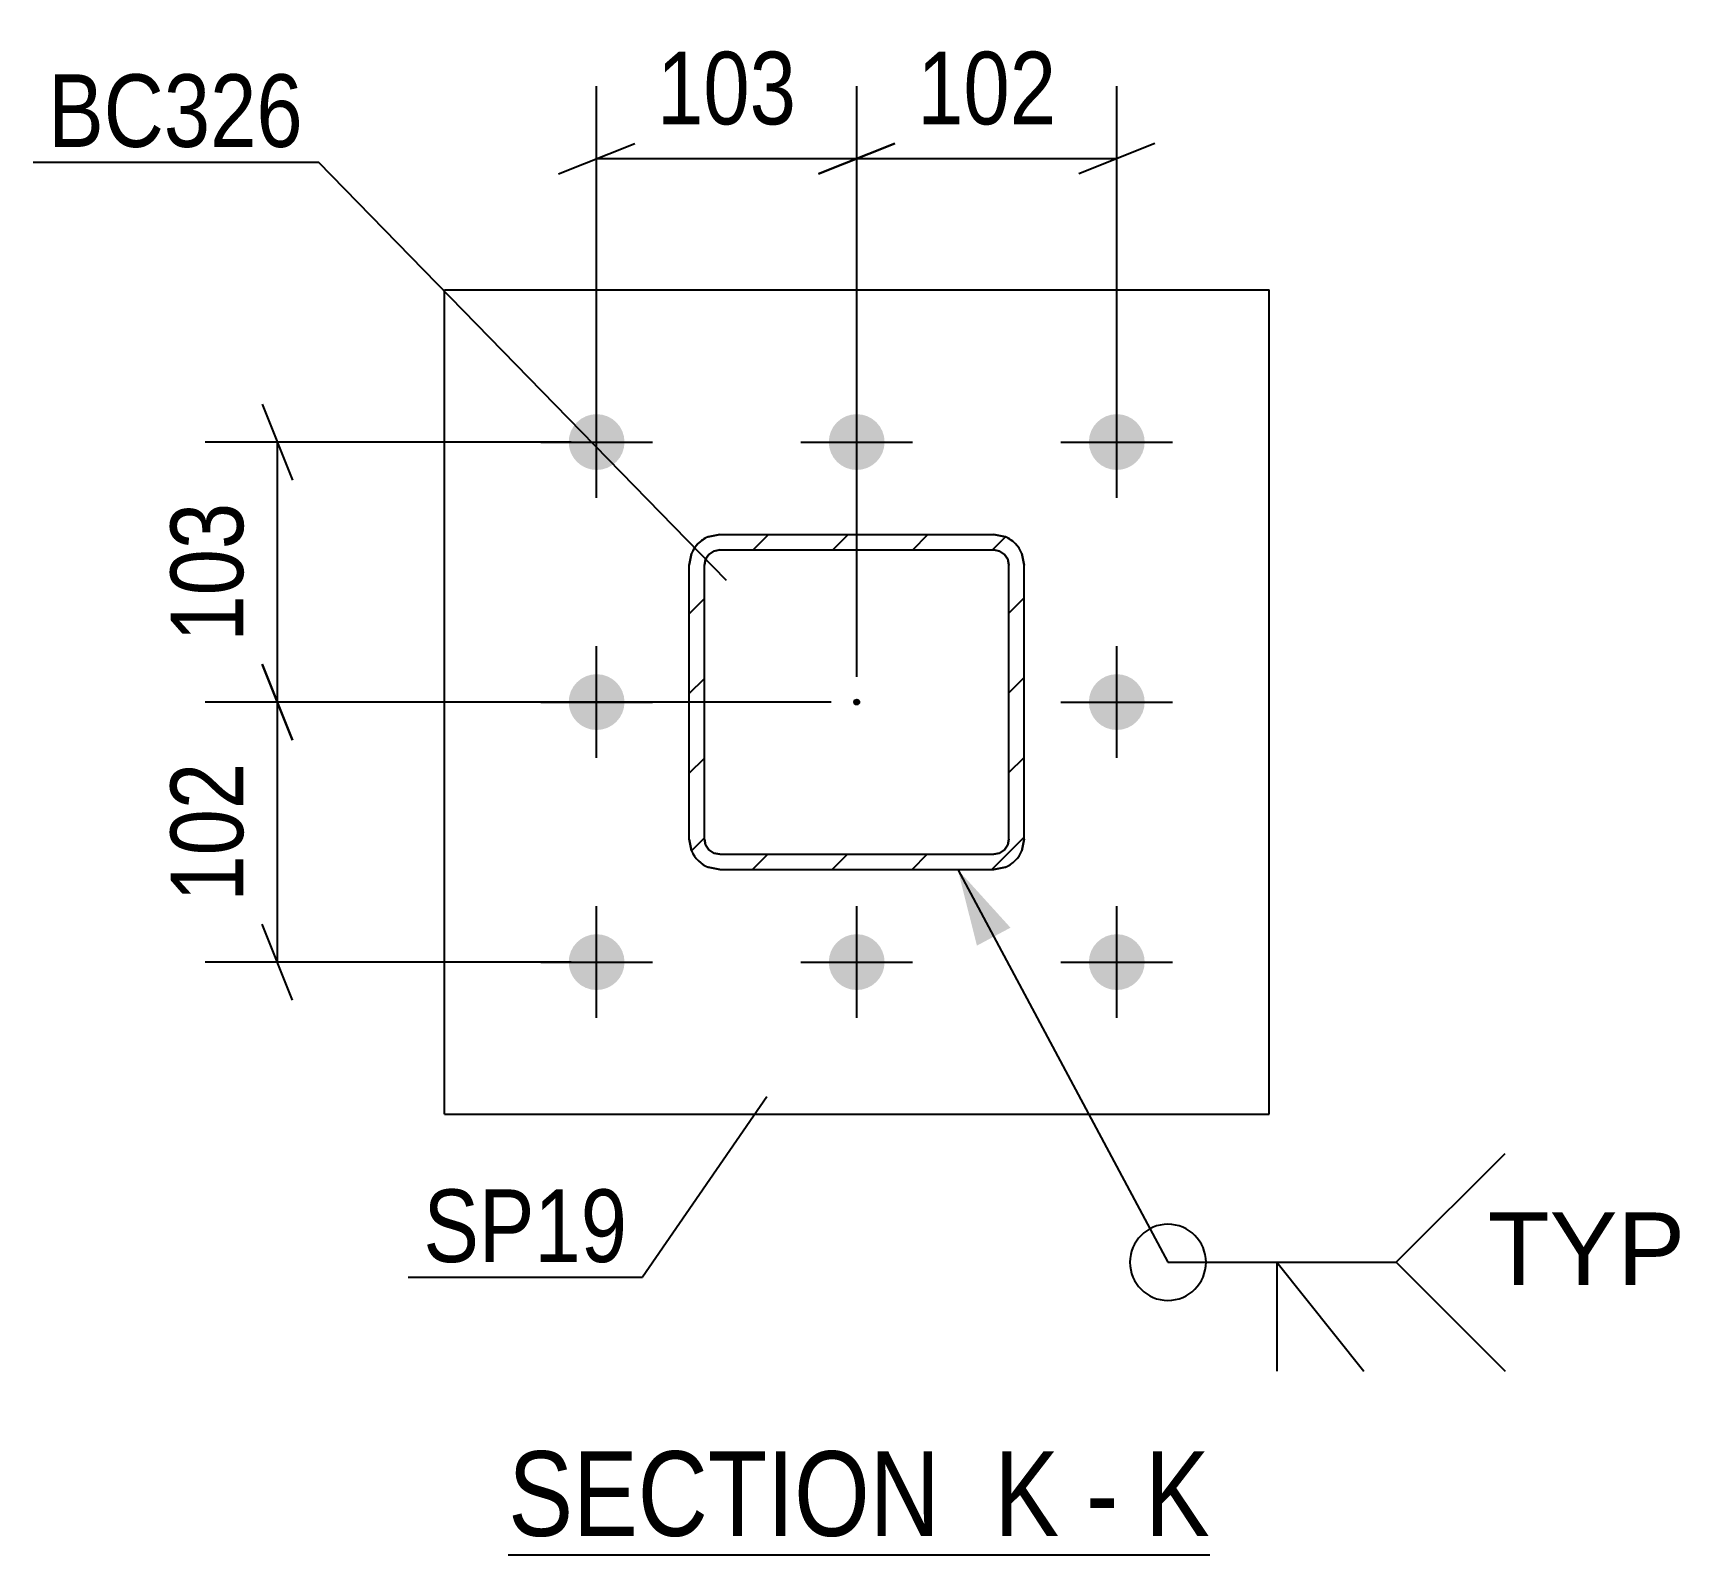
# Model space of a CAD drawing. Header units: millimetres. Extents: x -563 to 626, y -882 to -41.
# Drawn here: x 327.6 to 392.7, y -516.1 to -456.1 of the extents above; entities that cross this region are included whole.
import ezdxf

# ---------------------------------------------------------------- set-up
doc = ezdxf.new("R2010")
doc.units = ezdxf.units.MM
doc.linetypes.add('DXK_LINE_DOT2', pattern=[3.9198, 1.9599, -1.9599])
doc.linetypes.add('DXK_LINE_DOT3', pattern=[5.9187, 2.979, -0.9799, 0.9799, -0.9799])
doc.styles.add('Arial', font='ARIAL.TTF', dxfattribs={"height": 0.2})
doc.styles.add('Arial Narrow', font='ARIALN.TTF', dxfattribs={"height": 0.2})

# ---------------------------------------------------------------- blocks, each defined once
blk = doc.blocks.new('Unknown-761534688-22 - 2655')
at = {"color": 6, "linetype": 'Continuous'}
blk.add_line((346.356, -516.099), (374.002, -516.099), dxfattribs=at)
at = {"color": 0, "linetype": 'Continuous'}
for points in [[(364.464, -515.349), (364.464, -511.849), (346.356, -511.849), (346.356, -515.349)], [(368.071, -515.349), (368.071, -511.849), (365.514, -511.849), (365.514, -515.349)], [(370.396, -515.349), (370.396, -511.849), (369.121, -511.849), (369.121, -515.349)], [(374.002, -515.349), (374.002, -511.849), (371.446, -511.849), (371.446, -515.349)]]:
    blk.add_wipeout(points, dxfattribs=at)
at = {"color": 7, "linetype": 'Continuous', "style": 'Arial Narrow'}
for s, height, p in [('SECTION ', 3.3405, (346.356, -515.349)), ('K', 3.34, (365.514, -515.349)), ('K', 3.34, (371.446, -515.349)), ('-', 3.34, (369.121, -515.349))]:
    blk.add_text(s, height=height, dxfattribs=at).set_placement(p)
blk = doc.blocks.new('Part-761534688-2682 - 2655')
at = {"color": 2, "linetype": 'Continuous'}
for p, q in [((343.838, -498.729), (343.838, -466.229)), ((343.838, -466.229), (376.338, -466.229)), ((376.338, -498.729), (376.338, -466.229)), ((343.838, -498.729), (376.338, -498.729))]:
    blk.add_line(p, q, dxfattribs=at)
blk = doc.blocks.new('Part-761534688-2707 - 2655')
at = {"linetype": 'Continuous'}
h = blk.add_hatch(dxfattribs=at)
h.set_pattern_fill('', scale=0.7, style=0, pattern_type=0)
h.set_pattern_definition([(45, (353.5793, -488.3385), (-1.57154, 1.57154), [])])
h.paths.add_polyline_path([(353.488, -487.879), (353.579, -488.339), (353.839, -488.728), (354.229, -488.988), (354.688, -489.079), (365.488, -489.079), (365.947, -488.988), (366.336, -488.728), (366.597, -488.339), (366.688, -487.879), (366.688, -477.079), (366.597, -476.62), (366.336, -476.231), (365.947, -475.971), (365.488, -475.879), (354.688, -475.879), (354.229, -475.971), (353.839, -476.231), (353.579, -476.62), (353.488, -477.079)])
h.paths.add_polyline_path([(354.088, -477.079), (354.134, -476.85), (354.264, -476.655), (354.458, -476.525), (354.688, -476.479), (365.488, -476.479), (365.718, -476.525), (365.912, -476.655), (366.042, -476.85), (366.088, -477.079), (366.088, -487.879), (366.042, -488.109), (365.912, -488.304), (365.718, -488.434), (365.488, -488.479), (354.688, -488.479), (354.458, -488.434), (354.264, -488.304), (354.134, -488.109), (354.088, -487.879)])
blk.add_hatch(color=30, dxfattribs=at).paths.add_polyline_path([(360.088, -482.579, -1), (360.088, -482.379, -1)])
at = {"color": 7, "linetype": 'DXK_LINE_DOT2'}
for p, q in [((354.229, -475.971), (354.688, -475.879)), ((354.688, -475.879), (365.488, -475.879)), ((365.488, -475.879), (365.947, -475.971)), ((354.458, -476.525), (354.264, -476.655)), ((354.688, -476.479), (354.458, -476.525)), ((354.688, -476.479), (365.488, -476.479)), ((365.718, -476.525), (365.488, -476.479)), ((365.912, -476.655), (365.718, -476.525)), ((353.488, -477.079), (353.579, -476.62)), ((353.488, -487.879), (353.488, -477.079)), ((354.134, -476.85), (354.088, -477.079)), ((354.088, -487.879), (354.088, -477.079)), ((354.264, -476.655), (354.134, -476.85)), ((366.042, -476.85), (365.912, -476.655)), ((366.088, -477.079), (366.042, -476.85)), ((366.088, -487.879), (366.088, -477.079)), ((366.597, -476.62), (366.688, -477.079)), ((366.688, -487.879), (366.688, -477.079)), ((353.579, -488.338), (353.488, -487.879)), ((354.088, -487.879), (354.134, -488.109)), ((354.134, -488.109), (354.264, -488.304)), ((365.912, -488.304), (366.042, -488.109)), ((366.042, -488.109), (366.088, -487.879)), ((366.688, -487.879), (366.597, -488.338)), ((354.264, -488.304), (354.458, -488.434)), ((354.458, -488.434), (354.688, -488.479)), ((354.688, -488.479), (365.488, -488.479)), ((365.488, -488.479), (365.718, -488.434)), ((365.718, -488.434), (365.912, -488.304)), ((354.688, -489.079), (354.229, -488.988)), ((354.688, -489.079), (365.488, -489.079)), ((365.947, -488.988), (365.488, -489.079))]:
    blk.add_line(p, q, dxfattribs=at)
at = {"color": 2, "linetype": 'Continuous'}
for p, q in [((354.688, -475.879), (354.229, -475.971)), ((354.688, -475.879), (354.688, -475.879)), ((354.688, -475.879), (365.488, -475.879)), ((365.488, -475.879), (365.488, -475.879)), ((365.947, -475.971), (365.488, -475.879)), ((354.264, -476.655), (354.458, -476.525)), ((354.458, -476.525), (354.688, -476.479)), ((354.688, -476.479), (354.688, -476.479)), ((354.688, -476.479), (365.488, -476.479)), ((365.488, -476.479), (365.488, -476.479)), ((365.488, -476.479), (365.718, -476.525)), ((365.718, -476.525), (365.912, -476.655)), ((353.579, -476.62), (353.488, -477.079)), ((353.488, -477.079), (353.488, -477.079)), ((353.488, -487.879), (353.488, -477.079)), ((354.088, -477.079), (354.134, -476.85)), ((354.088, -477.079), (354.088, -477.079)), ((354.088, -487.879), (354.088, -477.079)), ((354.134, -476.85), (354.264, -476.655)), ((365.912, -476.655), (366.042, -476.85)), ((366.042, -476.85), (366.088, -477.079)), ((366.088, -477.079), (366.088, -477.079)), ((366.088, -487.879), (366.088, -477.079)), ((366.688, -477.079), (366.597, -476.62)), ((366.688, -477.079), (366.688, -477.079)), ((366.688, -487.879), (366.688, -477.079)), ((353.488, -487.879), (353.488, -487.879)), ((353.488, -487.879), (353.579, -488.339)), ((354.088, -487.879), (354.088, -487.879)), ((354.134, -488.109), (354.088, -487.879)), ((354.264, -488.304), (354.134, -488.109)), ((366.042, -488.109), (365.912, -488.304)), ((366.088, -487.879), (366.042, -488.109)), ((366.088, -487.879), (366.088, -487.879)), ((366.597, -488.339), (366.688, -487.879)), ((366.688, -487.879), (366.688, -487.879)), ((354.458, -488.434), (354.264, -488.304)), ((354.688, -488.479), (354.458, -488.434)), ((354.688, -488.479), (354.688, -488.479)), ((354.688, -488.479), (365.488, -488.479)), ((365.718, -488.434), (365.488, -488.479)), ((365.488, -488.479), (365.488, -488.479)), ((365.912, -488.304), (365.718, -488.434)), ((354.229, -488.988), (354.688, -489.079)), ((354.688, -489.079), (354.688, -489.079)), ((354.688, -489.079), (365.488, -489.079)), ((365.488, -489.079), (365.947, -488.988)), ((365.488, -489.079), (365.488, -489.079))]:
    blk.add_line(p, q, dxfattribs=at)
at = {"color": 30, "linetype": 'DXK_LINE_DOT3'}
blk.add_line((360.088, -482.479), (360.088, -482.479), dxfattribs=at)
at = {"color": 30, "linetype": 'Continuous'}
blk.add_circle((360.088, -482.479), 0.1, dxfattribs=at)
at = {"color": 7, "linetype": 'DXK_LINE_DOT2'}
for centre, start, end in [((354.688, -477.079), 112.5, 157.5), ((365.488, -477.079), 22.5, 67.5), ((354.688, -487.879), 202.5, 247.5), ((365.488, -487.879), 292.5, 337.5)]:
    blk.add_arc(centre, 1.2, start, end, dxfattribs=at)
at = {"color": 2, "linetype": 'Continuous'}
for centre, start, end in [((354.688, -477.079), 112.5, 157.5), ((365.488, -477.079), 22.5, 67.5), ((354.688, -487.879), 202.5, 247.5), ((365.488, -487.879), 292.5, 337.5)]:
    blk.add_arc(centre, 1.2, start, end, dxfattribs=at)
blk = doc.blocks.new('Bolt-761534688-2745 - 2655')
at = {"linetype": 'Continuous'}
for points in [[(348.738, -472.229, -1), (350.938, -472.229, -1)], [(358.988, -472.229, -1), (361.188, -472.229, -1)], [(369.238, -472.229, -1), (371.438, -472.229, -1)], [(348.738, -482.479, -1), (350.938, -482.479, -1)], [(369.238, -482.479, -1), (371.438, -482.479, -1)], [(348.738, -492.729, -1), (350.938, -492.729, -1)], [(358.988, -492.729, -1), (361.188, -492.729, -1)], [(369.238, -492.729, -1), (371.438, -492.729, -1)]]:
    blk.add_hatch(color=1, dxfattribs=at).paths.add_polyline_path(points)
at = {"color": 1, "linetype": 'Continuous'}
for p, q in [((349.838, -474.429), (349.838, -470.029)), ((360.088, -474.429), (360.088, -470.029)), ((370.338, -474.429), (370.338, -470.029)), ((347.638, -472.229), (352.038, -472.229)), ((357.888, -472.229), (362.288, -472.229)), ((368.138, -472.229), (372.538, -472.229)), ((349.838, -484.679), (349.838, -480.279)), ((370.338, -484.679), (370.338, -480.279)), ((347.638, -482.479), (352.038, -482.479)), ((368.138, -482.479), (372.538, -482.479)), ((349.838, -494.929), (349.838, -490.529)), ((360.088, -494.929), (360.088, -490.529)), ((370.338, -494.929), (370.338, -490.529)), ((347.638, -492.729), (352.038, -492.729)), ((357.888, -492.729), (362.288, -492.729)), ((368.138, -492.729), (372.538, -492.729))]:
    blk.add_line(p, q, dxfattribs=at)
blk = doc.blocks.new('StraightDimension-761534688-2820 - 2655')
at = {"color": 7, "linetype": 'Continuous'}
for p, q in [((360.088, -481.481), (360.088, -458.206)), ((370.338, -471.229), (370.338, -458.206)), ((358.588, -461.656), (361.588, -460.456)), ((371.838, -460.456), (368.838, -461.656)), ((360.088, -461.056), (370.338, -461.056))]:
    blk.add_line(p, q, dxfattribs=at)
at = {"color": 0}
blk.add_wipeout([(368.555, -460.306), (368.555, -456.106), (361.871, -456.106), (361.871, -460.306)], dxfattribs=at)
at = {"color": 3, "style": 'Arial Narrow'}
blk.add_text('102', height=2.8633, dxfattribs=at).set_placement((362.471, -459.706))
blk = doc.blocks.new('StraightDimension-761534688-2828 - 2655')
at = {"color": 7, "linetype": 'Continuous'}
for p, q in [((349.838, -471.229), (349.838, -458.206)), ((360.088, -481.481), (360.088, -458.206)), ((348.338, -461.656), (351.338, -460.456)), ((361.588, -460.456), (358.588, -461.656)), ((349.838, -461.056), (360.088, -461.056))]:
    blk.add_line(p, q, dxfattribs=at)
at = {"color": 0}
blk.add_wipeout([(358.305, -460.306), (358.305, -456.106), (351.621, -456.106), (351.621, -460.306)], dxfattribs=at)
at = {"color": 3, "style": 'Arial Narrow'}
blk.add_text('103', height=2.8633, dxfattribs=at).set_placement((352.221, -459.706))
blk = doc.blocks.new('StraightDimension-761534688-2837 - 2655')
at = {"color": 7, "linetype": 'Continuous'}
for p, q in [((336.659, -480.981), (337.859, -483.981)), ((359.088, -482.481), (334.409, -482.481)), ((337.259, -492.729), (337.259, -482.481)), ((337.859, -494.229), (336.659, -491.229)), ((348.838, -492.729), (334.409, -492.729))]:
    blk.add_line(p, q, dxfattribs=at)
at = {"color": 0}
blk.add_wipeout([(336.509, -484.263), (332.309, -484.263), (332.309, -490.947), (336.509, -490.947)], dxfattribs=at)
at = {"color": 3, "style": 'Arial Narrow'}
blk.add_text('102', height=2.8633, rotation=90.00021, dxfattribs=at).set_placement((335.909, -490.347))
blk = doc.blocks.new('StraightDimension-761534688-2845 - 2655')
at = {"color": 7, "linetype": 'Continuous'}
for p, q in [((336.659, -470.729), (337.859, -473.729)), ((348.838, -472.229), (334.409, -472.229)), ((337.259, -482.481), (337.259, -472.229)), ((337.859, -483.981), (336.659, -480.981)), ((359.088, -482.481), (334.409, -482.481))]:
    blk.add_line(p, q, dxfattribs=at)
at = {"color": 0}
blk.add_wipeout([(336.509, -474.013), (332.309, -474.013), (332.309, -480.697), (336.509, -480.697)], dxfattribs=at)
at = {"color": 3, "style": 'Arial Narrow'}
blk.add_text('103', height=2.8633, rotation=90.00021, dxfattribs=at).set_placement((335.909, -480.097))
blk = doc.blocks.new('Mark-761534688-2678 - 2655')
at = {"color": 30, "linetype": 'Continuous'}
for p in [(356.55, -498.038), (342.413, -505.153)]:
    blk.add_line(p, (351.652, -505.153), dxfattribs=at)
at = {"color": 0}
blk.add_wipeout([(351.052, -504.553), (351.052, -501.553), (343.013, -501.553), (343.013, -504.553)], dxfattribs=at)
blk.add_wipeout([(351.052, -504.553), (351.052, -501.553), (343.013, -501.553), (343.013, -504.553)], dxfattribs=at)
at = {"color": 3, "style": 'Arial Narrow'}
blk.add_text('SP19', height=2.8633, dxfattribs=at).set_placement((343.013, -504.553))
blk = doc.blocks.new('Mark-761534688-2703 - 2655')
at = {"color": 30, "linetype": 'Continuous'}
for p in [(327.627, -461.196), (354.962, -477.683)]:
    blk.add_line(p, (338.876, -461.196), dxfattribs=at)
at = {"color": 0}
blk.add_wipeout([(338.276, -460.596), (338.276, -457.596), (328.227, -457.596), (328.227, -460.596)], dxfattribs=at)
blk.add_wipeout([(338.276, -460.596), (338.276, -457.596), (328.227, -457.596), (328.227, -460.596)], dxfattribs=at)
at = {"color": 3, "style": 'Arial Narrow'}
blk.add_text('BC326', height=2.8633, dxfattribs=at).set_placement((328.227, -460.596))
blk = doc.blocks.new('WeldMark-761534688-2858 - 2655')
at = {"linetype": 'Continuous'}
blk.add_hatch(color=30, dxfattribs=at).paths.add_polyline_path([(364.826, -492.08), (364.072, -489.081), (366.149, -491.372)])
at = {"color": 30, "linetype": 'Continuous'}
for p, q in [((364.072, -489.081), (372.355, -504.563)), ((372.355, -504.563), (381.355, -504.563))]:
    blk.add_line(p, q, dxfattribs=at)
at = {"color": 3, "linetype": 'Continuous'}
for q in [(380.069, -508.849), (376.641, -508.849)]:
    blk.add_line((376.641, -504.563), q, dxfattribs=at)
for start, end in [(90, 270), (270, 90)]:
    blk.add_arc((372.355, -504.563), 1.5, start, end, dxfattribs=at)
at = {"color": 0, "linetype": 'Continuous'}
blk.add_wipeout([(392.731, -505.463), (392.731, -502.463), (384.955, -502.463), (384.955, -505.463)], dxfattribs=at)
blk.add_wipeout([(392.731, -505.463), (392.731, -502.463), (384.955, -502.463), (384.955, -505.463)], dxfattribs=at)
at = {"color": 3, "linetype": 'Continuous'}
for q in [(385.641, -500.277), (385.641, -508.849)]:
    blk.add_line((381.355, -504.563), q, dxfattribs=at)
at = {"color": 3, "linetype": 'Continuous', "style": 'Arial'}
blk.add_text('TYP', height=2.8652, dxfattribs=at).set_placement((384.955, -505.463))

msp = doc.modelspace()

# ---------------------------------------------------------------- block references
for name in ['Part-761534688-2682 - 2655', 'Bolt-761534688-2745 - 2655', 'Part-761534688-2707 - 2655', 'Unknown-761534688-22 - 2655']:
    msp.add_blockref(name, (0, 0))

# ---------------------------------------------------------------- next in the draw order: block references
for name in ['StraightDimension-761534688-2820 - 2655', 'WeldMark-761534688-2858 - 2655', 'Mark-761534688-2678 - 2655']:
    msp.add_blockref(name, (0, 0))

# ---------------------------------------------------------------- next in the draw order: block references
msp.add_blockref('StraightDimension-761534688-2828 - 2655', (0, 0))

# ---------------------------------------------------------------- next in the draw order: block references
msp.add_blockref('StraightDimension-761534688-2837 - 2655', (0, 0))

# ---------------------------------------------------------------- next in the draw order: block references
msp.add_blockref('StraightDimension-761534688-2845 - 2655', (0, 0))

# ---------------------------------------------------------------- next in the draw order: block references
msp.add_blockref('Mark-761534688-2703 - 2655', (0, 0))

doc.saveas('drawing.dxf')
